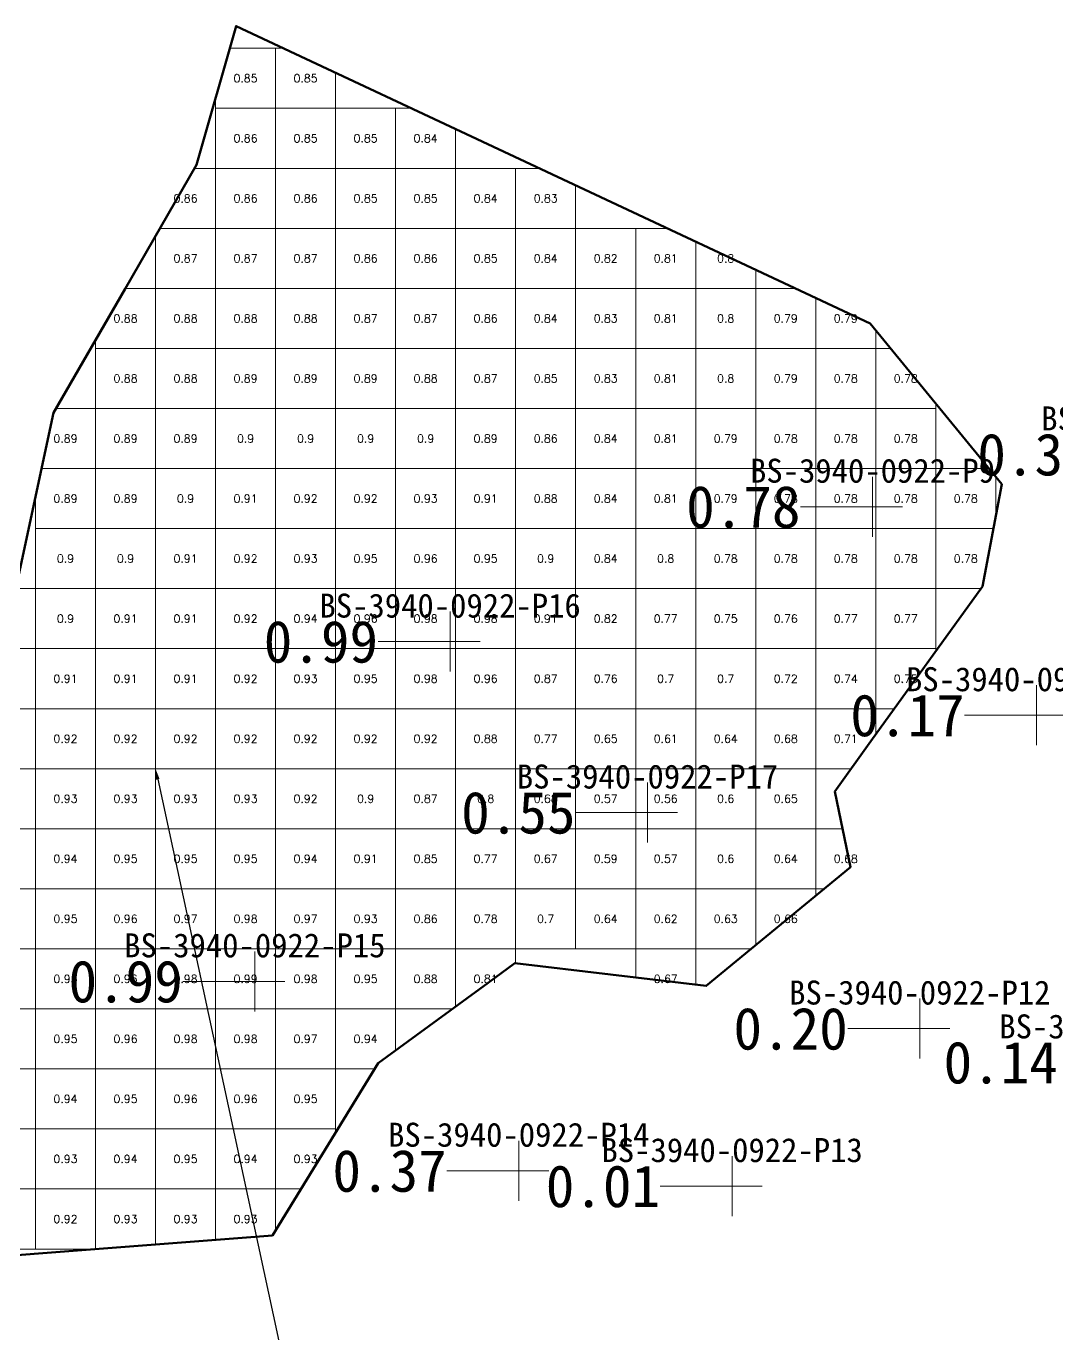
# Model space of a CAD drawing. Header units: inches. Extents: x 469984 to 470107, y 4349588 to 4349650.
# Drawn here: x 470073.09 to 470090.26, y 4349628.15 to 4349649.93 of the extents above; entities that cross this region are included whole.
import ezdxf
from ezdxf import colors
from ezdxf.entities.mleader import LeaderData, LeaderLine
from ezdxf.enums import TextEntityAlignment as Align
from ezdxf.math import Vec2, Vec3

# ---------------------------------------------------------------- set-up
doc = ezdxf.new("R2010")
doc.units = ezdxf.units.IN
doc.header["$MEASUREMENT"] = 0
for name, color, linetype, lineweight in [('0.500-1.000', 7, 'Continuous', 0), ('点', 7, 'Continuous', 0), ('爆区方格网', 7, 'Continuous', 0), ('线条', 7, 'Continuous', 0), ('钻孔', 7, 'Continuous', 0)]:
    doc.layers.add(name, color=color, linetype=linetype, lineweight=lineweight)
doc.styles.add('3dmine_textStyle_1', font='txt.shx', dxfattribs={"height": 1, "bigfont": 'gbcbig.shx'})
doc.styles.add('3dmine_textStyle_2', font='', dxfattribs={"height": 1})
doc.styles.get("Standard").update_dxf_attribs({"font": 'arial.ttf'})
doc.styles.get('3dmine_textStyle_2').set_extended_font_data('SimSun-ExtB')

msp = doc.modelspace()

# ---------------------------------------------------------------- hatches: boundary and pattern name
at = {"layer": '钻孔', "linetype": 'Continuous', "lineweight": 0, "true_color": 0x00ffff, "extrusion": (0, 1, 0)}
for points in [[(-470088.191, 3929.527), (-470087.191, 3929.527), (-470087.191, 3940.527), (-470088.191, 3940.527)], [(-470081.153, 3929.678), (-470080.153, 3929.678), (-470080.153, 3940.678), (-470081.153, 3940.678)], [(-470084.442, 3929.722), (-470083.442, 3929.722), (-470083.442, 3940.722), (-470084.442, 3940.722)], [(-470077.9, 3930.269), (-470076.9, 3930.269), (-470076.9, 3940.269), (-470077.9, 3940.269)]]:
    msp.add_hatch(color=4, dxfattribs=at).paths.add_polyline_path(points, flags=0)
at = {"layer": '钻孔', "linetype": 'Continuous', "lineweight": 0, "true_color": 0x808080, "extrusion": (0, 1, 0)}
for points in [[(-470090.926, 3929.55), (-470089.926, 3929.55), (-470089.926, 3940.55), (-470090.926, 3940.55)], [(-470088.979, 3929.761), (-470087.979, 3929.761), (-470087.979, 3940.761), (-470088.979, 3940.761)], [(-470082.297, 3930.492), (-470081.297, 3930.492), (-470081.297, 3940.492), (-470082.297, 3940.492)], [(-470085.852, 3929.83), (-470084.852, 3929.83), (-470084.852, 3940.83), (-470085.852, 3940.83)]]:
    msp.add_hatch(color=8, dxfattribs=at).paths.add_polyline_path(points, flags=0)

# ---------------------------------------------------------------- linework, layer by layer
at = {"layer": '0.500-1.000', "color": 4, "linetype": 'Continuous', "lineweight": 50, "true_color": 0x00ffff}
for points in [[(470061.722, 4349630.424), (470062.18, 4349639.647), (470062.68, 4349639.672), (470063.68, 4349639.723), (470064.418, 4349639.761), (470065.68, 4349639.825), (470066.68, 4349639.876), (470068.68, 4349639.977), (470069.515, 4349640.041), (470070.9, 4349640.161), (470072.52, 4349640.301), (470072.867, 4349640.331), (470073.547, 4349643.49), (470074.738, 4349645.556), (470075.928, 4349647.622), (470076.588, 4349649.93), (470081.491, 4349647.631)], [(470081.491, 4349647.631), (470087.151, 4349644.979), (470089.346, 4349642.299), (470089.024, 4349640.599), (470087.165, 4349638.018), (470086.561, 4349637.18), (470086.823, 4349635.919), (470084.42, 4349633.943), (470081.233, 4349634.324), (470080.785, 4349633.997), (470078.953, 4349632.658), (470077.193, 4349629.789), (470061.244, 4349628.56)]]:
    msp.add_lwpolyline(points, dxfattribs=at)
at = {"layer": '点', "color": 138, "linetype": 'Continuous', "lineweight": 0, "true_color": 0x004c4c}
for points, elevation in [([(470087.191, 4349641.425), (470087.191, 4349642.425)], 3940.527), ([(470087.691, 4349641.925), (470086.691, 4349641.925)], 3940.527), ([(470080.153, 4349639.178), (470080.153, 4349640.178)], 3940.678), ([(470080.653, 4349639.678), (470079.653, 4349639.678)], 3940.678), ([(470089.926, 4349637.952), (470089.926, 4349638.952)], 3940.55), ([(470090.426, 4349638.452), (470089.426, 4349638.452)], 3940.55), ([(470083.442, 4349636.331), (470083.442, 4349637.331)], 3940.722), ([(470083.942, 4349636.831), (470082.942, 4349636.831)], 3940.722), ([(470076.9, 4349633.519), (470076.9, 4349634.519)], 3940.269), ([(470077.4, 4349634.019), (470076.4, 4349634.019)], 3940.269), ([(470087.979, 4349632.733), (470087.979, 4349633.733)], 3940.761), ([(470088.479, 4349633.233), (470087.479, 4349633.233)], 3940.761), ([(470081.297, 4349630.365), (470081.297, 4349631.365)], 3940.492), ([(470084.852, 4349630.109), (470084.852, 4349631.109)], 3940.83), ([(470081.797, 4349630.865), (470080.797, 4349630.865)], 3940.492), ([(470085.352, 4349630.609), (470084.352, 4349630.609)], 3940.83)]:
    msp.add_lwpolyline(points, dxfattribs=dict(at, elevation=elevation))
at = {"layer": '爆区方格网', "color": 4, "linetype": 'Continuous', "lineweight": 0, "true_color": 0x00ffff, "elevation": 3940.527}
for points in [[(470077.245, 4349648.561), (470076.245, 4349648.561), (470076.245, 4349648.731), (470076.483, 4349649.561), (470077.245, 4349649.561), (470077.245, 4349648.561)], [(470078.245, 4349649.153), (470078.245, 4349648.561), (470077.245, 4349648.561), (470077.245, 4349649.561), (470077.375, 4349649.561), (470078.245, 4349649.153)], [(470077.245, 4349647.561), (470076.245, 4349647.561), (470076.245, 4349648.561), (470077.245, 4349648.561), (470077.245, 4349647.561)], [(470078.245, 4349647.561), (470077.245, 4349647.561), (470077.245, 4349648.561), (470078.245, 4349648.561), (470078.245, 4349647.561)], [(470079.245, 4349647.561), (470078.245, 4349647.561), (470078.245, 4349648.561), (470079.245, 4349648.561), (470079.245, 4349647.561)], [(470080.245, 4349648.216), (470080.245, 4349647.561), (470079.245, 4349647.561), (470079.245, 4349648.561), (470079.508, 4349648.561), (470080.245, 4349648.216)], [(470076.245, 4349646.561), (470075.317, 4349646.561), (470075.893, 4349647.561), (470076.245, 4349647.561), (470076.245, 4349646.561)], [(470077.245, 4349646.561), (470076.245, 4349646.561), (470076.245, 4349647.561), (470077.245, 4349647.561), (470077.245, 4349646.561)], [(470078.245, 4349646.561), (470077.245, 4349646.561), (470077.245, 4349647.561), (470078.245, 4349647.561), (470078.245, 4349646.561)], [(470079.245, 4349646.561), (470078.245, 4349646.561), (470078.245, 4349647.561), (470079.245, 4349647.561), (470079.245, 4349646.561)], [(470080.245, 4349646.561), (470079.245, 4349646.561), (470079.245, 4349647.561), (470080.245, 4349647.561), (470080.245, 4349646.561)], [(470081.245, 4349646.561), (470080.245, 4349646.561), (470080.245, 4349647.561), (470081.245, 4349647.561), (470081.245, 4349646.561)], [(470082.245, 4349647.278), (470082.245, 4349646.561), (470081.245, 4349646.561), (470081.245, 4349647.561), (470081.642, 4349647.561), (470082.245, 4349647.278)], [(470076.245, 4349645.561), (470075.245, 4349645.561), (470075.245, 4349646.437), (470075.317, 4349646.561), (470076.245, 4349646.561), (470076.245, 4349645.561)], [(470077.245, 4349645.561), (470076.245, 4349645.561), (470076.245, 4349646.561), (470077.245, 4349646.561), (470077.245, 4349645.561)], [(470078.245, 4349645.561), (470077.245, 4349645.561), (470077.245, 4349646.561), (470078.245, 4349646.561), (470078.245, 4349645.561)], [(470079.245, 4349645.561), (470078.245, 4349645.561), (470078.245, 4349646.561), (470079.245, 4349646.561), (470079.245, 4349645.561)], [(470080.245, 4349645.561), (470079.245, 4349645.561), (470079.245, 4349646.561), (470080.245, 4349646.561), (470080.245, 4349645.561)], [(470081.245, 4349645.561), (470080.245, 4349645.561), (470080.245, 4349646.561), (470081.245, 4349646.561), (470081.245, 4349645.561)], [(470082.245, 4349645.561), (470081.245, 4349645.561), (470081.245, 4349646.561), (470082.245, 4349646.561), (470082.245, 4349645.561)], [(470083.245, 4349645.561), (470082.245, 4349645.561), (470082.245, 4349646.561), (470083.245, 4349646.561), (470083.245, 4349645.561)], [(470084.245, 4349646.341), (470084.245, 4349645.561), (470083.245, 4349645.561), (470083.245, 4349646.561), (470083.775, 4349646.561), (470084.245, 4349646.341)], [(470085.245, 4349645.872), (470085.245, 4349645.561), (470084.245, 4349645.561), (470084.245, 4349646.341), (470085.245, 4349645.872)], [(470075.245, 4349644.561), (470074.245, 4349644.561), (470074.245, 4349644.701), (470074.738, 4349645.556), (470074.74, 4349645.561), (470075.245, 4349645.561), (470075.245, 4349644.561)], [(470076.245, 4349644.561), (470075.245, 4349644.561), (470075.245, 4349645.561), (470076.245, 4349645.561), (470076.245, 4349644.561)], [(470077.245, 4349644.561), (470076.245, 4349644.561), (470076.245, 4349645.561), (470077.245, 4349645.561), (470077.245, 4349644.561)], [(470078.245, 4349644.561), (470077.245, 4349644.561), (470077.245, 4349645.561), (470078.245, 4349645.561), (470078.245, 4349644.561)], [(470079.245, 4349644.561), (470078.245, 4349644.561), (470078.245, 4349645.561), (470079.245, 4349645.561), (470079.245, 4349644.561)], [(470080.245, 4349644.561), (470079.245, 4349644.561), (470079.245, 4349645.561), (470080.245, 4349645.561), (470080.245, 4349644.561)], [(470081.245, 4349644.561), (470080.245, 4349644.561), (470080.245, 4349645.561), (470081.245, 4349645.561), (470081.245, 4349644.561)], [(470082.245, 4349644.561), (470081.245, 4349644.561), (470081.245, 4349645.561), (470082.245, 4349645.561), (470082.245, 4349644.561)], [(470083.245, 4349644.561), (470082.245, 4349644.561), (470082.245, 4349645.561), (470083.245, 4349645.561), (470083.245, 4349644.561)], [(470084.245, 4349644.561), (470083.245, 4349644.561), (470083.245, 4349645.561), (470084.245, 4349645.561), (470084.245, 4349644.561)], [(470085.245, 4349644.561), (470084.245, 4349644.561), (470084.245, 4349645.561), (470085.245, 4349645.561), (470085.245, 4349644.561)], [(470086.245, 4349645.403), (470086.245, 4349644.561), (470085.245, 4349644.561), (470085.245, 4349645.561), (470085.909, 4349645.561), (470086.245, 4349645.403)], [(470087.151, 4349644.979), (470087.245, 4349644.864), (470087.245, 4349644.561), (470086.245, 4349644.561), (470086.245, 4349645.403), (470087.151, 4349644.979)], [(470075.245, 4349643.561), (470074.245, 4349643.561), (470074.245, 4349644.561), (470075.245, 4349644.561), (470075.245, 4349643.561)], [(470076.245, 4349643.561), (470075.245, 4349643.561), (470075.245, 4349644.561), (470076.245, 4349644.561), (470076.245, 4349643.561)], [(470077.245, 4349643.561), (470076.245, 4349643.561), (470076.245, 4349644.561), (470077.245, 4349644.561), (470077.245, 4349643.561)], [(470078.245, 4349643.561), (470077.245, 4349643.561), (470077.245, 4349644.561), (470078.245, 4349644.561), (470078.245, 4349643.561)], [(470079.245, 4349643.561), (470078.245, 4349643.561), (470078.245, 4349644.561), (470079.245, 4349644.561), (470079.245, 4349643.561)], [(470080.245, 4349643.561), (470079.245, 4349643.561), (470079.245, 4349644.561), (470080.245, 4349644.561), (470080.245, 4349643.561)], [(470081.245, 4349643.561), (470080.245, 4349643.561), (470080.245, 4349644.561), (470081.245, 4349644.561), (470081.245, 4349643.561)], [(470082.245, 4349643.561), (470081.245, 4349643.561), (470081.245, 4349644.561), (470082.245, 4349644.561), (470082.245, 4349643.561)], [(470083.245, 4349643.561), (470082.245, 4349643.561), (470082.245, 4349644.561), (470083.245, 4349644.561), (470083.245, 4349643.561)], [(470084.245, 4349643.561), (470083.245, 4349643.561), (470083.245, 4349644.561), (470084.245, 4349644.561), (470084.245, 4349643.561)], [(470085.245, 4349643.561), (470084.245, 4349643.561), (470084.245, 4349644.561), (470085.245, 4349644.561), (470085.245, 4349643.561)], [(470086.245, 4349643.561), (470085.245, 4349643.561), (470085.245, 4349644.561), (470086.245, 4349644.561), (470086.245, 4349643.561)], [(470087.245, 4349643.561), (470086.245, 4349643.561), (470086.245, 4349644.561), (470087.245, 4349644.561), (470087.245, 4349643.561)], [(470088.245, 4349643.643), (470088.245, 4349643.561), (470087.245, 4349643.561), (470087.245, 4349644.561), (470087.493, 4349644.561), (470088.245, 4349643.643)], [(470074.245, 4349642.561), (470073.347, 4349642.561), (470073.547, 4349643.49), (470073.588, 4349643.561), (470074.245, 4349643.561), (470074.245, 4349642.561)], [(470075.245, 4349642.561), (470074.245, 4349642.561), (470074.245, 4349643.561), (470075.245, 4349643.561), (470075.245, 4349642.561)], [(470076.245, 4349642.561), (470075.245, 4349642.561), (470075.245, 4349643.561), (470076.245, 4349643.561), (470076.245, 4349642.561)], [(470077.245, 4349642.561), (470076.245, 4349642.561), (470076.245, 4349643.561), (470077.245, 4349643.561), (470077.245, 4349642.561)], [(470078.245, 4349642.561), (470077.245, 4349642.561), (470077.245, 4349643.561), (470078.245, 4349643.561), (470078.245, 4349642.561)], [(470079.245, 4349642.561), (470078.245, 4349642.561), (470078.245, 4349643.561), (470079.245, 4349643.561), (470079.245, 4349642.561)], [(470080.245, 4349642.561), (470079.245, 4349642.561), (470079.245, 4349643.561), (470080.245, 4349643.561), (470080.245, 4349642.561)], [(470081.245, 4349642.561), (470080.245, 4349642.561), (470080.245, 4349643.561), (470081.245, 4349643.561), (470081.245, 4349642.561)], [(470082.245, 4349642.561), (470081.245, 4349642.561), (470081.245, 4349643.561), (470082.245, 4349643.561), (470082.245, 4349642.561)], [(470083.245, 4349642.561), (470082.245, 4349642.561), (470082.245, 4349643.561), (470083.245, 4349643.561), (470083.245, 4349642.561)], [(470084.245, 4349642.561), (470083.245, 4349642.561), (470083.245, 4349643.561), (470084.245, 4349643.561), (470084.245, 4349642.561)], [(470085.245, 4349642.561), (470084.245, 4349642.561), (470084.245, 4349643.561), (470085.245, 4349643.561), (470085.245, 4349642.561)], [(470086.245, 4349642.561), (470085.245, 4349642.561), (470085.245, 4349643.561), (470086.245, 4349643.561), (470086.245, 4349642.561)], [(470087.245, 4349642.561), (470086.245, 4349642.561), (470086.245, 4349643.561), (470087.245, 4349643.561), (470087.245, 4349642.561)], [(470088.245, 4349642.561), (470087.245, 4349642.561), (470087.245, 4349643.561), (470088.245, 4349643.561), (470088.245, 4349642.561)], [(470074.245, 4349641.561), (470073.245, 4349641.561), (470073.245, 4349642.086), (470073.347, 4349642.561), (470074.245, 4349642.561), (470074.245, 4349641.561)], [(470075.245, 4349641.561), (470074.245, 4349641.561), (470074.245, 4349642.561), (470075.245, 4349642.561), (470075.245, 4349641.561)], [(470076.245, 4349641.561), (470075.245, 4349641.561), (470075.245, 4349642.561), (470076.245, 4349642.561), (470076.245, 4349641.561)], [(470077.245, 4349641.561), (470076.245, 4349641.561), (470076.245, 4349642.561), (470077.245, 4349642.561), (470077.245, 4349641.561)], [(470078.245, 4349641.561), (470077.245, 4349641.561), (470077.245, 4349642.561), (470078.245, 4349642.561), (470078.245, 4349641.561)], [(470079.245, 4349641.561), (470078.245, 4349641.561), (470078.245, 4349642.561), (470079.245, 4349642.561), (470079.245, 4349641.561)], [(470080.245, 4349641.561), (470079.245, 4349641.561), (470079.245, 4349642.561), (470080.245, 4349642.561), (470080.245, 4349641.561)], [(470081.245, 4349641.561), (470080.245, 4349641.561), (470080.245, 4349642.561), (470081.245, 4349642.561), (470081.245, 4349641.561)], [(470082.245, 4349641.561), (470081.245, 4349641.561), (470081.245, 4349642.561), (470082.245, 4349642.561), (470082.245, 4349641.561)], [(470083.245, 4349641.561), (470082.245, 4349641.561), (470082.245, 4349642.561), (470083.245, 4349642.561), (470083.245, 4349641.561)], [(470084.245, 4349641.561), (470083.245, 4349641.561), (470083.245, 4349642.561), (470084.245, 4349642.561), (470084.245, 4349641.561)], [(470085.245, 4349641.561), (470084.245, 4349641.561), (470084.245, 4349642.561), (470085.245, 4349642.561), (470085.245, 4349641.561)], [(470086.245, 4349641.561), (470085.245, 4349641.561), (470085.245, 4349642.561), (470086.245, 4349642.561), (470086.245, 4349641.561)], [(470087.245, 4349641.561), (470086.245, 4349641.561), (470086.245, 4349642.561), (470087.245, 4349642.561), (470087.245, 4349641.561)], [(470088.245, 4349641.561), (470087.245, 4349641.561), (470087.245, 4349642.561), (470088.245, 4349642.561), (470088.245, 4349641.561)], [(470089.245, 4349642.421), (470089.245, 4349641.768), (470089.206, 4349641.561), (470088.245, 4349641.561), (470088.245, 4349642.561), (470089.131, 4349642.561), (470089.245, 4349642.421)], [(470074.245, 4349640.561), (470073.245, 4349640.561), (470073.245, 4349641.561), (470074.245, 4349641.561), (470074.245, 4349640.561)], [(470075.245, 4349640.561), (470074.245, 4349640.561), (470074.245, 4349641.561), (470075.245, 4349641.561), (470075.245, 4349640.561)], [(470076.245, 4349640.561), (470075.245, 4349640.561), (470075.245, 4349641.561), (470076.245, 4349641.561), (470076.245, 4349640.561)], [(470077.245, 4349640.561), (470076.245, 4349640.561), (470076.245, 4349641.561), (470077.245, 4349641.561), (470077.245, 4349640.561)], [(470078.245, 4349640.561), (470077.245, 4349640.561), (470077.245, 4349641.561), (470078.245, 4349641.561), (470078.245, 4349640.561)], [(470079.245, 4349640.561), (470078.245, 4349640.561), (470078.245, 4349641.561), (470079.245, 4349641.561), (470079.245, 4349640.561)], [(470080.245, 4349640.561), (470079.245, 4349640.561), (470079.245, 4349641.561), (470080.245, 4349641.561), (470080.245, 4349640.561)], [(470081.245, 4349640.561), (470080.245, 4349640.561), (470080.245, 4349641.561), (470081.245, 4349641.561), (470081.245, 4349640.561)], [(470082.245, 4349640.561), (470081.245, 4349640.561), (470081.245, 4349641.561), (470082.245, 4349641.561), (470082.245, 4349640.561)], [(470083.245, 4349640.561), (470082.245, 4349640.561), (470082.245, 4349641.561), (470083.245, 4349641.561), (470083.245, 4349640.561)], [(470084.245, 4349640.561), (470083.245, 4349640.561), (470083.245, 4349641.561), (470084.245, 4349641.561), (470084.245, 4349640.561)], [(470085.245, 4349640.561), (470084.245, 4349640.561), (470084.245, 4349641.561), (470085.245, 4349641.561), (470085.245, 4349640.561)], [(470086.245, 4349640.561), (470085.245, 4349640.561), (470085.245, 4349641.561), (470086.245, 4349641.561), (470086.245, 4349640.561)], [(470087.245, 4349640.561), (470086.245, 4349640.561), (470086.245, 4349641.561), (470087.245, 4349641.561), (470087.245, 4349640.561)], [(470088.245, 4349640.561), (470087.245, 4349640.561), (470087.245, 4349641.561), (470088.245, 4349641.561), (470088.245, 4349640.561)], [(470089.024, 4349640.599), (470088.997, 4349640.561), (470088.245, 4349640.561), (470088.245, 4349641.561), (470089.206, 4349641.561), (470089.024, 4349640.599)], [(470073.245, 4349639.561), (470072.245, 4349639.561), (470072.245, 4349640.277), (470072.52, 4349640.301), (470072.867, 4349640.331), (470072.917, 4349640.561), (470073.245, 4349640.561), (470073.245, 4349639.561)], [(470074.245, 4349639.561), (470073.245, 4349639.561), (470073.245, 4349640.561), (470074.245, 4349640.561), (470074.245, 4349639.561)], [(470075.245, 4349639.561), (470074.245, 4349639.561), (470074.245, 4349640.561), (470075.245, 4349640.561), (470075.245, 4349639.561)], [(470076.245, 4349639.561), (470075.245, 4349639.561), (470075.245, 4349640.561), (470076.245, 4349640.561), (470076.245, 4349639.561)], [(470077.245, 4349639.561), (470076.245, 4349639.561), (470076.245, 4349640.561), (470077.245, 4349640.561), (470077.245, 4349639.561)], [(470078.245, 4349639.561), (470077.245, 4349639.561), (470077.245, 4349640.561), (470078.245, 4349640.561), (470078.245, 4349639.561)], [(470079.245, 4349639.561), (470078.245, 4349639.561), (470078.245, 4349640.561), (470079.245, 4349640.561), (470079.245, 4349639.561)], [(470080.245, 4349639.561), (470079.245, 4349639.561), (470079.245, 4349640.561), (470080.245, 4349640.561), (470080.245, 4349639.561)], [(470081.245, 4349639.561), (470080.245, 4349639.561), (470080.245, 4349640.561), (470081.245, 4349640.561), (470081.245, 4349639.561)], [(470082.245, 4349639.561), (470081.245, 4349639.561), (470081.245, 4349640.561), (470082.245, 4349640.561), (470082.245, 4349639.561)], [(470083.245, 4349639.561), (470082.245, 4349639.561), (470082.245, 4349640.561), (470083.245, 4349640.561), (470083.245, 4349639.561)], [(470084.245, 4349639.561), (470083.245, 4349639.561), (470083.245, 4349640.561), (470084.245, 4349640.561), (470084.245, 4349639.561)], [(470085.245, 4349639.561), (470084.245, 4349639.561), (470084.245, 4349640.561), (470085.245, 4349640.561), (470085.245, 4349639.561)], [(470086.245, 4349639.561), (470085.245, 4349639.561), (470085.245, 4349640.561), (470086.245, 4349640.561), (470086.245, 4349639.561)], [(470087.245, 4349639.561), (470086.245, 4349639.561), (470086.245, 4349640.561), (470087.245, 4349640.561), (470087.245, 4349639.561)], [(470088.245, 4349639.561), (470087.245, 4349639.561), (470087.245, 4349640.561), (470088.245, 4349640.561), (470088.245, 4349639.561)], [(470073.245, 4349638.561), (470072.245, 4349638.561), (470072.245, 4349639.561), (470073.245, 4349639.561), (470073.245, 4349638.561)], [(470074.245, 4349638.561), (470073.245, 4349638.561), (470073.245, 4349639.561), (470074.245, 4349639.561), (470074.245, 4349638.561)], [(470075.245, 4349638.561), (470074.245, 4349638.561), (470074.245, 4349639.561), (470075.245, 4349639.561), (470075.245, 4349638.561)], [(470076.245, 4349638.561), (470075.245, 4349638.561), (470075.245, 4349639.561), (470076.245, 4349639.561), (470076.245, 4349638.561)], [(470077.245, 4349638.561), (470076.245, 4349638.561), (470076.245, 4349639.561), (470077.245, 4349639.561), (470077.245, 4349638.561)], [(470078.245, 4349638.561), (470077.245, 4349638.561), (470077.245, 4349639.561), (470078.245, 4349639.561), (470078.245, 4349638.561)], [(470079.245, 4349638.561), (470078.245, 4349638.561), (470078.245, 4349639.561), (470079.245, 4349639.561), (470079.245, 4349638.561)], [(470080.245, 4349638.561), (470079.245, 4349638.561), (470079.245, 4349639.561), (470080.245, 4349639.561), (470080.245, 4349638.561)], [(470081.245, 4349638.561), (470080.245, 4349638.561), (470080.245, 4349639.561), (470081.245, 4349639.561), (470081.245, 4349638.561)], [(470082.245, 4349638.561), (470081.245, 4349638.561), (470081.245, 4349639.561), (470082.245, 4349639.561), (470082.245, 4349638.561)], [(470083.245, 4349638.561), (470082.245, 4349638.561), (470082.245, 4349639.561), (470083.245, 4349639.561), (470083.245, 4349638.561)], [(470084.245, 4349638.561), (470083.245, 4349638.561), (470083.245, 4349639.561), (470084.245, 4349639.561), (470084.245, 4349638.561)], [(470085.245, 4349638.561), (470084.245, 4349638.561), (470084.245, 4349639.561), (470085.245, 4349639.561), (470085.245, 4349638.561)], [(470086.245, 4349638.561), (470085.245, 4349638.561), (470085.245, 4349639.561), (470086.245, 4349639.561), (470086.245, 4349638.561)], [(470087.245, 4349638.561), (470086.245, 4349638.561), (470086.245, 4349639.561), (470087.245, 4349639.561), (470087.245, 4349638.561)], [(470088.245, 4349639.517), (470087.556, 4349638.561), (470087.245, 4349638.561), (470087.245, 4349639.561), (470088.245, 4349639.561), (470088.245, 4349639.517)], [(470073.245, 4349637.561), (470072.245, 4349637.561), (470072.245, 4349638.561), (470073.245, 4349638.561), (470073.245, 4349637.561)], [(470074.245, 4349637.561), (470073.245, 4349637.561), (470073.245, 4349638.561), (470074.245, 4349638.561), (470074.245, 4349637.561)], [(470075.245, 4349637.561), (470074.245, 4349637.561), (470074.245, 4349638.561), (470075.245, 4349638.561), (470075.245, 4349637.561)], [(470076.245, 4349637.561), (470075.245, 4349637.561), (470075.245, 4349638.561), (470076.245, 4349638.561), (470076.245, 4349637.561)], [(470077.245, 4349637.561), (470076.245, 4349637.561), (470076.245, 4349638.561), (470077.245, 4349638.561), (470077.245, 4349637.561)], [(470078.245, 4349637.561), (470077.245, 4349637.561), (470077.245, 4349638.561), (470078.245, 4349638.561), (470078.245, 4349637.561)], [(470079.245, 4349637.561), (470078.245, 4349637.561), (470078.245, 4349638.561), (470079.245, 4349638.561), (470079.245, 4349637.561)], [(470080.245, 4349637.561), (470079.245, 4349637.561), (470079.245, 4349638.561), (470080.245, 4349638.561), (470080.245, 4349637.561)], [(470081.245, 4349637.561), (470080.245, 4349637.561), (470080.245, 4349638.561), (470081.245, 4349638.561), (470081.245, 4349637.561)], [(470082.245, 4349637.561), (470081.245, 4349637.561), (470081.245, 4349638.561), (470082.245, 4349638.561), (470082.245, 4349637.561)], [(470083.245, 4349637.561), (470082.245, 4349637.561), (470082.245, 4349638.561), (470083.245, 4349638.561), (470083.245, 4349637.561)], [(470084.245, 4349637.561), (470083.245, 4349637.561), (470083.245, 4349638.561), (470084.245, 4349638.561), (470084.245, 4349637.561)], [(470085.245, 4349637.561), (470084.245, 4349637.561), (470084.245, 4349638.561), (470085.245, 4349638.561), (470085.245, 4349637.561)], [(470086.245, 4349637.561), (470085.245, 4349637.561), (470085.245, 4349638.561), (470086.245, 4349638.561), (470086.245, 4349637.561)], [(470087.245, 4349638.129), (470087.165, 4349638.018), (470086.836, 4349637.561), (470086.245, 4349637.561), (470086.245, 4349638.561), (470087.245, 4349638.561), (470087.245, 4349638.129)], [(470073.245, 4349636.561), (470072.245, 4349636.561), (470072.245, 4349637.561), (470073.245, 4349637.561), (470073.245, 4349636.561)], [(470074.245, 4349636.561), (470073.245, 4349636.561), (470073.245, 4349637.561), (470074.245, 4349637.561), (470074.245, 4349636.561)], [(470075.245, 4349636.561), (470074.245, 4349636.561), (470074.245, 4349637.561), (470075.245, 4349637.561), (470075.245, 4349636.561)], [(470076.245, 4349636.561), (470075.245, 4349636.561), (470075.245, 4349637.561), (470076.245, 4349637.561), (470076.245, 4349636.561)], [(470077.245, 4349636.561), (470076.245, 4349636.561), (470076.245, 4349637.561), (470077.245, 4349637.561), (470077.245, 4349636.561)], [(470078.245, 4349636.561), (470077.245, 4349636.561), (470077.245, 4349637.561), (470078.245, 4349637.561), (470078.245, 4349636.561)], [(470079.245, 4349636.561), (470078.245, 4349636.561), (470078.245, 4349637.561), (470079.245, 4349637.561), (470079.245, 4349636.561)], [(470080.245, 4349636.561), (470079.245, 4349636.561), (470079.245, 4349637.561), (470080.245, 4349637.561), (470080.245, 4349636.561)], [(470081.245, 4349636.561), (470080.245, 4349636.561), (470080.245, 4349637.561), (470081.245, 4349637.561), (470081.245, 4349636.561)], [(470082.245, 4349636.561), (470081.245, 4349636.561), (470081.245, 4349637.561), (470082.245, 4349637.561), (470082.245, 4349636.561)], [(470083.245, 4349636.561), (470082.245, 4349636.561), (470082.245, 4349637.561), (470083.245, 4349637.561), (470083.245, 4349636.561)], [(470084.245, 4349636.561), (470083.245, 4349636.561), (470083.245, 4349637.561), (470084.245, 4349637.561), (470084.245, 4349636.561)], [(470085.245, 4349636.561), (470084.245, 4349636.561), (470084.245, 4349637.561), (470085.245, 4349637.561), (470085.245, 4349636.561)], [(470086.245, 4349636.561), (470085.245, 4349636.561), (470085.245, 4349637.561), (470086.245, 4349637.561), (470086.245, 4349636.561)], [(470073.245, 4349635.561), (470072.245, 4349635.561), (470072.245, 4349636.561), (470073.245, 4349636.561), (470073.245, 4349635.561)], [(470074.245, 4349635.561), (470073.245, 4349635.561), (470073.245, 4349636.561), (470074.245, 4349636.561), (470074.245, 4349635.561)], [(470075.245, 4349635.561), (470074.245, 4349635.561), (470074.245, 4349636.561), (470075.245, 4349636.561), (470075.245, 4349635.561)], [(470076.245, 4349635.561), (470075.245, 4349635.561), (470075.245, 4349636.561), (470076.245, 4349636.561), (470076.245, 4349635.561)], [(470077.245, 4349635.561), (470076.245, 4349635.561), (470076.245, 4349636.561), (470077.245, 4349636.561), (470077.245, 4349635.561)], [(470078.245, 4349635.561), (470077.245, 4349635.561), (470077.245, 4349636.561), (470078.245, 4349636.561), (470078.245, 4349635.561)], [(470079.245, 4349635.561), (470078.245, 4349635.561), (470078.245, 4349636.561), (470079.245, 4349636.561), (470079.245, 4349635.561)], [(470080.245, 4349635.561), (470079.245, 4349635.561), (470079.245, 4349636.561), (470080.245, 4349636.561), (470080.245, 4349635.561)], [(470081.245, 4349635.561), (470080.245, 4349635.561), (470080.245, 4349636.561), (470081.245, 4349636.561), (470081.245, 4349635.561)], [(470082.245, 4349635.561), (470081.245, 4349635.561), (470081.245, 4349636.561), (470082.245, 4349636.561), (470082.245, 4349635.561)], [(470083.245, 4349635.561), (470082.245, 4349635.561), (470082.245, 4349636.561), (470083.245, 4349636.561), (470083.245, 4349635.561)], [(470084.245, 4349635.561), (470083.245, 4349635.561), (470083.245, 4349636.561), (470084.245, 4349636.561), (470084.245, 4349635.561)], [(470085.245, 4349635.561), (470084.245, 4349635.561), (470084.245, 4349636.561), (470085.245, 4349636.561), (470085.245, 4349635.561)], [(470086.245, 4349635.561), (470085.245, 4349635.561), (470085.245, 4349636.561), (470086.245, 4349636.561), (470086.245, 4349635.561)], [(470086.823, 4349635.919), (470086.388, 4349635.561), (470086.245, 4349635.561), (470086.245, 4349636.561), (470086.69, 4349636.561), (470086.823, 4349635.919)], [(470073.245, 4349634.561), (470072.245, 4349634.561), (470072.245, 4349635.561), (470073.245, 4349635.561), (470073.245, 4349634.561)], [(470074.245, 4349634.561), (470073.245, 4349634.561), (470073.245, 4349635.561), (470074.245, 4349635.561), (470074.245, 4349634.561)], [(470075.245, 4349634.561), (470074.245, 4349634.561), (470074.245, 4349635.561), (470075.245, 4349635.561), (470075.245, 4349634.561)], [(470076.245, 4349634.561), (470075.245, 4349634.561), (470075.245, 4349635.561), (470076.245, 4349635.561), (470076.245, 4349634.561)], [(470077.245, 4349634.561), (470076.245, 4349634.561), (470076.245, 4349635.561), (470077.245, 4349635.561), (470077.245, 4349634.561)], [(470078.245, 4349634.561), (470077.245, 4349634.561), (470077.245, 4349635.561), (470078.245, 4349635.561), (470078.245, 4349634.561)], [(470079.245, 4349634.561), (470078.245, 4349634.561), (470078.245, 4349635.561), (470079.245, 4349635.561), (470079.245, 4349634.561)], [(470080.245, 4349634.561), (470079.245, 4349634.561), (470079.245, 4349635.561), (470080.245, 4349635.561), (470080.245, 4349634.561)], [(470081.245, 4349634.561), (470080.245, 4349634.561), (470080.245, 4349635.561), (470081.245, 4349635.561), (470081.245, 4349634.561)], [(470082.245, 4349634.561), (470081.245, 4349634.561), (470081.245, 4349635.561), (470082.245, 4349635.561), (470082.245, 4349634.561)], [(470083.245, 4349634.561), (470082.245, 4349634.561), (470082.245, 4349635.561), (470083.245, 4349635.561), (470083.245, 4349634.561)], [(470084.245, 4349634.561), (470083.245, 4349634.561), (470083.245, 4349635.561), (470084.245, 4349635.561), (470084.245, 4349634.561)], [(470085.245, 4349634.622), (470085.172, 4349634.561), (470084.245, 4349634.561), (470084.245, 4349635.561), (470085.245, 4349635.561), (470085.245, 4349634.622)], [(470086.245, 4349635.444), (470085.245, 4349634.622), (470085.245, 4349635.561), (470086.245, 4349635.561), (470086.245, 4349635.444)], [(470073.245, 4349633.561), (470072.245, 4349633.561), (470072.245, 4349634.561), (470073.245, 4349634.561), (470073.245, 4349633.561)], [(470074.245, 4349633.561), (470073.245, 4349633.561), (470073.245, 4349634.561), (470074.245, 4349634.561), (470074.245, 4349633.561)], [(470075.245, 4349633.561), (470074.245, 4349633.561), (470074.245, 4349634.561), (470075.245, 4349634.561), (470075.245, 4349633.561)], [(470076.245, 4349633.561), (470075.245, 4349633.561), (470075.245, 4349634.561), (470076.245, 4349634.561), (470076.245, 4349633.561)], [(470077.245, 4349633.561), (470076.245, 4349633.561), (470076.245, 4349634.561), (470077.245, 4349634.561), (470077.245, 4349633.561)], [(470078.245, 4349633.561), (470077.245, 4349633.561), (470077.245, 4349634.561), (470078.245, 4349634.561), (470078.245, 4349633.561)], [(470079.245, 4349633.561), (470078.245, 4349633.561), (470078.245, 4349634.561), (470079.245, 4349634.561), (470079.245, 4349633.561)], [(470080.245, 4349633.602), (470080.189, 4349633.561), (470079.245, 4349633.561), (470079.245, 4349634.561), (470080.245, 4349634.561), (470080.245, 4349633.602)], [(470081.245, 4349634.323), (470081.233, 4349634.324), (470080.785, 4349633.997), (470080.245, 4349633.602), (470080.245, 4349634.561), (470081.245, 4349634.561), (470081.245, 4349634.323)], [(470084.245, 4349633.964), (470083.245, 4349634.084), (470083.245, 4349634.561), (470084.245, 4349634.561), (470084.245, 4349633.964)], [(470073.245, 4349632.561), (470072.245, 4349632.561), (470072.245, 4349633.561), (470073.245, 4349633.561), (470073.245, 4349632.561)], [(470074.245, 4349632.561), (470073.245, 4349632.561), (470073.245, 4349633.561), (470074.245, 4349633.561), (470074.245, 4349632.561)], [(470075.245, 4349632.561), (470074.245, 4349632.561), (470074.245, 4349633.561), (470075.245, 4349633.561), (470075.245, 4349632.561)], [(470076.245, 4349632.561), (470075.245, 4349632.561), (470075.245, 4349633.561), (470076.245, 4349633.561), (470076.245, 4349632.561)], [(470077.245, 4349632.561), (470076.245, 4349632.561), (470076.245, 4349633.561), (470077.245, 4349633.561), (470077.245, 4349632.561)], [(470078.245, 4349632.561), (470077.245, 4349632.561), (470077.245, 4349633.561), (470078.245, 4349633.561), (470078.245, 4349632.561)], [(470079.245, 4349632.872), (470078.953, 4349632.658), (470078.893, 4349632.561), (470078.245, 4349632.561), (470078.245, 4349633.561), (470079.245, 4349633.561), (470079.245, 4349632.872)], [(470073.245, 4349631.561), (470072.245, 4349631.561), (470072.245, 4349632.561), (470073.245, 4349632.561), (470073.245, 4349631.561)], [(470074.245, 4349631.561), (470073.245, 4349631.561), (470073.245, 4349632.561), (470074.245, 4349632.561), (470074.245, 4349631.561)], [(470075.245, 4349631.561), (470074.245, 4349631.561), (470074.245, 4349632.561), (470075.245, 4349632.561), (470075.245, 4349631.561)], [(470076.245, 4349631.561), (470075.245, 4349631.561), (470075.245, 4349632.561), (470076.245, 4349632.561), (470076.245, 4349631.561)], [(470077.245, 4349631.561), (470076.245, 4349631.561), (470076.245, 4349632.561), (470077.245, 4349632.561), (470077.245, 4349631.561)], [(470078.245, 4349631.561), (470077.245, 4349631.561), (470077.245, 4349632.561), (470078.245, 4349632.561), (470078.245, 4349631.561)], [(470073.245, 4349630.561), (470072.245, 4349630.561), (470072.245, 4349631.561), (470073.245, 4349631.561), (470073.245, 4349630.561)], [(470074.245, 4349630.561), (470073.245, 4349630.561), (470073.245, 4349631.561), (470074.245, 4349631.561), (470074.245, 4349630.561)], [(470075.245, 4349630.561), (470074.245, 4349630.561), (470074.245, 4349631.561), (470075.245, 4349631.561), (470075.245, 4349630.561)], [(470076.245, 4349630.561), (470075.245, 4349630.561), (470075.245, 4349631.561), (470076.245, 4349631.561), (470076.245, 4349630.561)], [(470077.245, 4349630.561), (470076.245, 4349630.561), (470076.245, 4349631.561), (470077.245, 4349631.561), (470077.245, 4349630.561)], [(470078.245, 4349631.504), (470077.667, 4349630.561), (470077.245, 4349630.561), (470077.245, 4349631.561), (470078.245, 4349631.561), (470078.245, 4349631.504)], [(470073.245, 4349629.561), (470072.245, 4349629.561), (470072.245, 4349630.561), (470073.245, 4349630.561), (470073.245, 4349629.561)], [(470074.245, 4349629.562), (470074.234, 4349629.561), (470073.245, 4349629.561), (470073.245, 4349630.561), (470074.245, 4349630.561), (470074.245, 4349629.562)], [(470075.245, 4349629.639), (470074.245, 4349629.562), (470074.245, 4349630.561), (470075.245, 4349630.561), (470075.245, 4349629.639)], [(470076.245, 4349629.716), (470075.245, 4349629.639), (470075.245, 4349630.561), (470076.245, 4349630.561), (470076.245, 4349629.716)], [(470077.245, 4349629.874), (470077.193, 4349629.789), (470076.245, 4349629.716), (470076.245, 4349630.561), (470077.245, 4349630.561), (470077.245, 4349629.874)]]:
    msp.add_lwpolyline(points, dxfattribs=at)
at = {"layer": '线条', "color": 138, "linetype": 'Continuous', "lineweight": 0, "true_color": 0x004c4c}
for points, elevation in [([(470087.191, 4349641.925), (470087.191, 4349641.925), (470087.191, 4349641.925)], 3940.527), ([(470080.153, 4349639.678), (470080.153, 4349639.678), (470080.153, 4349639.678)], 3940.678), ([(470089.926, 4349638.452), (470089.926, 4349638.452), (470089.926, 4349638.452)], 3940.55), ([(470083.442, 4349636.831), (470083.442, 4349636.831), (470083.442, 4349636.831)], 3940.722), ([(470076.9, 4349634.019), (470076.9, 4349634.019), (470076.9, 4349634.019)], 3940.269), ([(470087.979, 4349633.233), (470087.979, 4349633.233), (470087.979, 4349633.233)], 3940.761), ([(470081.297, 4349630.865), (470081.297, 4349630.865), (470081.297, 4349630.865)], 3940.492), ([(470084.852, 4349630.609), (470084.852, 4349630.609), (470084.852, 4349630.609)], 3940.83)]:
    msp.add_lwpolyline(points, dxfattribs=dict(at, elevation=elevation))
at = {"layer": '钻孔', "color": 4, "linetype": 'Continuous', "lineweight": 0, "true_color": 0x00ffff}
for points, elevation in [([(470087.191, 4349641.925), (470085.991, 4349641.925)], 3940.527), ([(470087.191, 4349641.925), (470085.991, 4349641.925)], 3929.527), ([(470080.153, 4349639.678), (470078.953, 4349639.678)], 3940.678), ([(470080.153, 4349639.678), (470078.953, 4349639.678)], 3929.678), ([(470083.442, 4349636.831), (470082.242, 4349636.831)], 3940.722), ([(470083.442, 4349636.831), (470082.242, 4349636.831)], 3929.722), ([(470076.9, 4349634.019), (470075.7, 4349634.019)], 3940.269), ([(470076.9, 4349634.019), (470075.7, 4349634.019)], 3930.269)]:
    msp.add_lwpolyline(points, dxfattribs=dict(at, elevation=elevation))
at = {"layer": '钻孔', "color": 8, "linetype": 'Continuous', "lineweight": 0, "true_color": 0x808080}
for points, elevation in [([(470089.926, 4349638.452), (470088.726, 4349638.452)], 3940.55), ([(470089.926, 4349638.452), (470088.726, 4349638.452)], 3929.55), ([(470087.979, 4349633.233), (470086.779, 4349633.233)], 3940.761), ([(470087.979, 4349633.233), (470086.779, 4349633.233)], 3929.761), ([(470081.297, 4349630.865), (470080.097, 4349630.865)], 3940.492), ([(470081.297, 4349630.865), (470080.097, 4349630.865)], 3930.492), ([(470084.852, 4349630.609), (470083.652, 4349630.609)], 3940.83), ([(470084.852, 4349630.609), (470083.652, 4349630.609)], 3929.83)]:
    msp.add_lwpolyline(points, dxfattribs=dict(at, elevation=elevation))

# ---------------------------------------------------------------- texts
at = {"color": 4, "linetype": 'Continuous', "lineweight": 0, "true_color": 0x00ffff, "style": '3dmine_textStyle_1'}
for s, p in [('0.85', (470076.745, 4349649.061, 3940.527)), ('0.85', (470077.745, 4349649.061, 3940.527)), ('0.86', (470076.745, 4349648.061, 3940.527)), ('0.85', (470077.745, 4349648.061, 3940.527)), ('0.85', (470078.745, 4349648.061, 3940.527)), ('0.84', (470079.745, 4349648.061, 3940.527)), ('0.86', (470075.745, 4349647.061, 3940.527)), ('0.86', (470076.745, 4349647.061, 3940.527)), ('0.86', (470077.745, 4349647.061, 3940.527)), ('0.85', (470078.745, 4349647.061, 3940.527)), ('0.85', (470079.745, 4349647.061, 3940.527)), ('0.84', (470080.745, 4349647.061, 3940.527)), ('0.83', (470081.745, 4349647.061, 3940.527)), ('0.87', (470075.745, 4349646.061, 3940.527)), ('0.87', (470076.745, 4349646.061, 3940.527)), ('0.87', (470077.745, 4349646.061, 3940.527)), ('0.86', (470078.745, 4349646.061, 3940.527)), ('0.86', (470079.745, 4349646.061, 3940.527)), ('0.85', (470080.745, 4349646.061, 3940.527)), ('0.84', (470081.745, 4349646.061, 3940.527)), ('0.82', (470082.745, 4349646.061, 3940.527)), ('0.81', (470083.745, 4349646.061, 3940.527)), ('0.8', (470084.745, 4349646.061, 3940.527)), ('0.88', (470074.745, 4349645.061, 3940.527)), ('0.88', (470075.745, 4349645.061, 3940.527)), ('0.88', (470076.745, 4349645.061, 3940.527)), ('0.88', (470077.745, 4349645.061, 3940.527)), ('0.87', (470078.745, 4349645.061, 3940.527)), ('0.87', (470079.745, 4349645.061, 3940.527)), ('0.86', (470080.745, 4349645.061, 3940.527)), ('0.84', (470081.745, 4349645.061, 3940.527)), ('0.83', (470082.745, 4349645.061, 3940.527)), ('0.81', (470083.745, 4349645.061, 3940.527)), ('0.8', (470084.745, 4349645.061, 3940.527)), ('0.79', (470085.745, 4349645.061, 3940.527)), ('0.79', (470086.745, 4349645.061, 3940.527)), ('0.88', (470074.745, 4349644.061, 3940.527)), ('0.88', (470075.745, 4349644.061, 3940.527)), ('0.89', (470076.745, 4349644.061, 3940.527)), ('0.89', (470077.745, 4349644.061, 3940.527)), ('0.89', (470078.745, 4349644.061, 3940.527)), ('0.88', (470079.745, 4349644.061, 3940.527)), ('0.87', (470080.745, 4349644.061, 3940.527)), ('0.85', (470081.745, 4349644.061, 3940.527)), ('0.83', (470082.745, 4349644.061, 3940.527)), ('0.81', (470083.745, 4349644.061, 3940.527)), ('0.8', (470084.745, 4349644.061, 3940.527)), ('0.79', (470085.745, 4349644.061, 3940.527)), ('0.78', (470086.745, 4349644.061, 3940.527)), ('0.78', (470087.745, 4349644.061, 3940.527)), ('0.89', (470073.745, 4349643.061, 3940.527)), ('0.89', (470074.745, 4349643.061, 3940.527)), ('0.89', (470075.745, 4349643.061, 3940.527)), ('0.9', (470076.745, 4349643.061, 3940.527)), ('0.9', (470077.745, 4349643.061, 3940.527)), ('0.9', (470078.745, 4349643.061, 3940.527)), ('0.9', (470079.745, 4349643.061, 3940.527)), ('0.89', (470080.745, 4349643.061, 3940.527)), ('0.86', (470081.745, 4349643.061, 3940.527)), ('0.84', (470082.745, 4349643.061, 3940.527)), ('0.81', (470083.745, 4349643.061, 3940.527)), ('0.79', (470084.745, 4349643.061, 3940.527)), ('0.78', (470085.745, 4349643.061, 3940.527)), ('0.78', (470086.745, 4349643.061, 3940.527)), ('0.78', (470087.745, 4349643.061, 3940.527)), ('0.89', (470073.745, 4349642.061, 3940.527)), ('0.89', (470074.745, 4349642.061, 3940.527)), ('0.9', (470075.745, 4349642.061, 3940.527)), ('0.91', (470076.745, 4349642.061, 3940.527)), ('0.92', (470077.745, 4349642.061, 3940.527)), ('0.92', (470078.745, 4349642.061, 3940.527)), ('0.93', (470079.745, 4349642.061, 3940.527)), ('0.91', (470080.745, 4349642.061, 3940.527)), ('0.88', (470081.745, 4349642.061, 3940.527)), ('0.84', (470082.745, 4349642.061, 3940.527)), ('0.81', (470083.745, 4349642.061, 3940.527)), ('0.79', (470084.745, 4349642.061, 3940.527)), ('0.78', (470085.745, 4349642.061, 3940.527)), ('0.78', (470086.745, 4349642.061, 3940.527)), ('0.78', (470087.745, 4349642.061, 3940.527)), ('0.78', (470088.745, 4349642.061, 3940.527)), ('0.9', (470073.745, 4349641.061, 3940.527)), ('0.9', (470074.745, 4349641.061, 3940.527)), ('0.91', (470075.745, 4349641.061, 3940.527)), ('0.92', (470076.745, 4349641.061, 3940.527)), ('0.93', (470077.745, 4349641.061, 3940.527)), ('0.95', (470078.745, 4349641.061, 3940.527)), ('0.96', (470079.745, 4349641.061, 3940.527)), ('0.95', (470080.745, 4349641.061, 3940.527)), ('0.9', (470081.745, 4349641.061, 3940.527)), ('0.84', (470082.745, 4349641.061, 3940.527)), ('0.8', (470083.745, 4349641.061, 3940.527)), ('0.78', (470084.745, 4349641.061, 3940.527)), ('0.78', (470085.745, 4349641.061, 3940.527)), ('0.78', (470086.745, 4349641.061, 3940.527)), ('0.78', (470087.745, 4349641.061, 3940.527)), ('0.78', (470088.745, 4349641.061, 3940.527)), ('0.9', (470073.745, 4349640.061, 3940.527)), ('0.91', (470074.745, 4349640.061, 3940.527)), ('0.91', (470075.745, 4349640.061, 3940.527)), ('0.92', (470076.745, 4349640.061, 3940.527)), ('0.94', (470077.745, 4349640.061, 3940.527)), ('0.96', (470078.745, 4349640.061, 3940.527)), ('0.98', (470079.745, 4349640.061, 3940.527)), ('0.98', (470080.745, 4349640.061, 3940.527)), ('0.91', (470081.745, 4349640.061, 3940.527)), ('0.82', (470082.745, 4349640.061, 3940.527)), ('0.77', (470083.745, 4349640.061, 3940.527)), ('0.75', (470084.745, 4349640.061, 3940.527)), ('0.76', (470085.745, 4349640.061, 3940.527)), ('0.77', (470086.745, 4349640.061, 3940.527)), ('0.77', (470087.745, 4349640.061, 3940.527)), ('0.91', (470073.745, 4349639.061, 3940.527)), ('0.91', (470074.745, 4349639.061, 3940.527)), ('0.91', (470075.745, 4349639.061, 3940.527)), ('0.92', (470076.745, 4349639.061, 3940.527)), ('0.93', (470077.745, 4349639.061, 3940.527)), ('0.95', (470078.745, 4349639.061, 3940.527)), ('0.98', (470079.745, 4349639.061, 3940.527)), ('0.96', (470080.745, 4349639.061, 3940.527)), ('0.87', (470081.745, 4349639.061, 3940.527)), ('0.76', (470082.745, 4349639.061, 3940.527)), ('0.7', (470083.745, 4349639.061, 3940.527)), ('0.7', (470084.745, 4349639.061, 3940.527)), ('0.72', (470085.745, 4349639.061, 3940.527)), ('0.74', (470086.745, 4349639.061, 3940.527)), ('0.75', (470087.745, 4349639.061, 3940.527)), ('0.92', (470073.745, 4349638.061, 3940.527)), ('0.92', (470074.745, 4349638.061, 3940.527)), ('0.92', (470075.745, 4349638.061, 3940.527)), ('0.92', (470076.745, 4349638.061, 3940.527)), ('0.92', (470077.745, 4349638.061, 3940.527)), ('0.92', (470078.745, 4349638.061, 3940.527)), ('0.92', (470079.745, 4349638.061, 3940.527)), ('0.88', (470080.745, 4349638.061, 3940.527)), ('0.77', (470081.745, 4349638.061, 3940.527)), ('0.65', (470082.745, 4349638.061, 3940.527)), ('0.61', (470083.745, 4349638.061, 3940.527)), ('0.64', (470084.745, 4349638.061, 3940.527)), ('0.68', (470085.745, 4349638.061, 3940.527)), ('0.71', (470086.745, 4349638.061, 3940.527)), ('0.93', (470073.745, 4349637.061, 3940.527)), ('0.93', (470074.745, 4349637.061, 3940.527)), ('0.93', (470075.745, 4349637.061, 3940.527)), ('0.93', (470076.745, 4349637.061, 3940.527)), ('0.92', (470077.745, 4349637.061, 3940.527)), ('0.9', (470078.745, 4349637.061, 3940.527)), ('0.87', (470079.745, 4349637.061, 3940.527)), ('0.8', (470080.745, 4349637.061, 3940.527)), ('0.68', (470081.745, 4349637.061, 3940.527)), ('0.57', (470082.745, 4349637.061, 3940.527)), ('0.56', (470083.745, 4349637.061, 3940.527)), ('0.6', (470084.745, 4349637.061, 3940.527)), ('0.65', (470085.745, 4349637.061, 3940.527)), ('0.94', (470073.745, 4349636.061, 3940.527)), ('0.95', (470074.745, 4349636.061, 3940.527)), ('0.95', (470075.745, 4349636.061, 3940.527)), ('0.95', (470076.745, 4349636.061, 3940.527)), ('0.94', (470077.745, 4349636.061, 3940.527)), ('0.91', (470078.745, 4349636.061, 3940.527)), ('0.85', (470079.745, 4349636.061, 3940.527)), ('0.77', (470080.745, 4349636.061, 3940.527)), ('0.67', (470081.745, 4349636.061, 3940.527)), ('0.59', (470082.745, 4349636.061, 3940.527)), ('0.57', (470083.745, 4349636.061, 3940.527)), ('0.6', (470084.745, 4349636.061, 3940.527)), ('0.64', (470085.745, 4349636.061, 3940.527)), ('0.68', (470086.745, 4349636.061, 3940.527)), ('0.95', (470073.745, 4349635.061, 3940.527)), ('0.96', (470074.745, 4349635.061, 3940.527)), ('0.97', (470075.745, 4349635.061, 3940.527)), ('0.98', (470076.745, 4349635.061, 3940.527)), ('0.97', (470077.745, 4349635.061, 3940.527)), ('0.93', (470078.745, 4349635.061, 3940.527)), ('0.86', (470079.745, 4349635.061, 3940.527)), ('0.78', (470080.745, 4349635.061, 3940.527)), ('0.7', (470081.745, 4349635.061, 3940.527)), ('0.64', (470082.745, 4349635.061, 3940.527)), ('0.62', (470083.745, 4349635.061, 3940.527)), ('0.63', (470084.745, 4349635.061, 3940.527)), ('0.66', (470085.745, 4349635.061, 3940.527)), ('0.95', (470073.745, 4349634.061, 3940.527)), ('0.96', (470074.745, 4349634.061, 3940.527)), ('0.98', (470075.745, 4349634.061, 3940.527)), ('0.99', (470076.745, 4349634.061, 3940.527)), ('0.98', (470077.745, 4349634.061, 3940.527)), ('0.95', (470078.745, 4349634.061, 3940.527)), ('0.88', (470079.745, 4349634.061, 3940.527)), ('0.81', (470080.745, 4349634.061, 3940.527)), ('0.67', (470083.745, 4349634.061, 3940.527)), ('0.95', (470073.745, 4349633.061, 3940.527)), ('0.96', (470074.745, 4349633.061, 3940.527)), ('0.98', (470075.745, 4349633.061, 3940.527)), ('0.98', (470076.745, 4349633.061, 3940.527)), ('0.97', (470077.745, 4349633.061, 3940.527)), ('0.94', (470078.745, 4349633.061, 3940.527)), ('0.94', (470073.745, 4349632.061, 3940.527)), ('0.95', (470074.745, 4349632.061, 3940.527)), ('0.96', (470075.745, 4349632.061, 3940.527)), ('0.96', (470076.745, 4349632.061, 3940.527)), ('0.95', (470077.745, 4349632.061, 3940.527)), ('0.93', (470073.745, 4349631.061, 3940.527)), ('0.94', (470074.745, 4349631.061, 3940.527)), ('0.95', (470075.745, 4349631.061, 3940.527)), ('0.94', (470076.745, 4349631.061, 3940.527)), ('0.93', (470077.745, 4349631.061, 3940.527)), ('0.92', (470073.745, 4349630.061, 3940.527)), ('0.93', (470074.745, 4349630.061, 3940.527)), ('0.93', (470075.745, 4349630.061, 3940.527)), ('0.93', (470076.745, 4349630.061, 3940.527))]:
    msp.add_text(s, height=0.1333, dxfattribs=at).set_placement(p, align=Align.MIDDLE_CENTER)
at = {"layer": '钻孔', "color": 138, "linetype": 'Continuous', "lineweight": 0, "true_color": 0x004c4c, "style": '3dmine_textStyle_2'}
for s, p in [('BS-3940-0922-P8', (470092.043, 4349643.196, 3940.295)), ('BS-3940-0922-P9', (470087.191, 4349642.325, 3940.527)), ('BS-3940-0922-P16', (470080.153, 4349640.078, 3940.678)), ('BS-3940-0922-P10', (470089.926, 4349638.852, 3940.55)), ('BS-3940-0922-P17', (470083.442, 4349637.231, 3940.722)), ('BS-3940-0922-P15', (470076.9, 4349634.419, 3940.269)), ('BS-3940-0922-P12', (470087.979, 4349633.633, 3940.761)), ('BS-3940-0922-P11', (470091.48, 4349633.069, 3940.657)), ('BS-3940-0922-P14', (470081.297, 4349631.265, 3940.492)), ('BS-3940-0922-P13', (470084.852, 4349631.009, 3940.83))]:
    msp.add_text(s, height=0.4, dxfattribs=at).set_placement(p, align=Align.CENTER)
at = {"layer": '钻孔', "color": 8, "linetype": 'Continuous', "lineweight": 0, "true_color": 0x808080, "style": '3dmine_textStyle_2'}
for s, p in [('0.35', (470090.843, 4349642.796, 3935.295)), ('0.17', (470088.726, 4349638.452, 3935.05)), ('0.20', (470086.779, 4349633.233, 3935.261)), ('0.14', (470090.28, 4349632.669, 3935.157)), ('0.37', (470080.097, 4349630.865, 3935.492)), ('0.01', (470083.652, 4349630.609, 3935.33))]:
    msp.add_text(s, height=0.7, dxfattribs=at).set_placement(p, align=Align.MIDDLE_RIGHT)
at = {"layer": '钻孔', "color": 4, "linetype": 'Continuous', "lineweight": 0, "true_color": 0x00ffff, "style": '3dmine_textStyle_2'}
for s, p in [('0.78', (470085.991, 4349641.925, 3935.027)), ('0.99', (470078.953, 4349639.678, 3935.178)), ('0.55', (470082.242, 4349636.831, 3935.222)), ('0.99', (470075.7, 4349634.019, 3935.269))]:
    msp.add_text(s, height=0.7, dxfattribs=at).set_placement(p, align=Align.MIDDLE_RIGHT)

# ---------------------------------------------------------------- leaders
ml = msp.add_multileader_mtext('Standard')
ml.set_content('4{\\f宋体|b0|i0|c134|p2;号矿块}', color=256)
ml.set_leader_properties()
ml.build(insert=Vec2(0, 0))
ml.multileader.update_dxf_attribs({"dogleg_length": 0.36, "arrow_head_size": 0.18})
ctx = ml.context
ctx.base_point, ctx.char_height, ctx.arrow_head_size, ctx.landing_gap_size, ctx.plane_origin = Vec3(470081.418, 4349610.597, 3940.527), 2.5, 0.18, 0.09, Vec3(470075.245, 4349637.561, 3940.527)
notes = []
notes.append((ctx, [(0, (1, 1, 0), (470081.058, 4349610.597, 3940.527), (1, 0), 0.36, [(0, [(470075.245, 4349637.561, 3940.527)], 256, [])])]))
ctx.mtext.insert, ctx.mtext.flow_direction = Vec3(470081.508, 4349612.029, 3940.527), 5
for ctx, leaders in notes:
    for number, flags, end, landing, length, lines in leaders:
        leader = LeaderData()
        leader.index, (leader.has_last_leader_line, leader.has_dogleg_vector, leader.attachment_direction) = number, flags
        leader.last_leader_point, leader.dogleg_vector, leader.dogleg_length = Vec3(end), Vec3(landing), length
        for number, points, colour, breaks in lines:
            line = LeaderLine()
            line.index, line.vertices, line.color, line.breaks = number, Vec3.list(points), colors.encode_raw_color(colour), breaks
            leader.lines.append(line)
        ctx.leaders.append(leader)

doc.saveas('drawing.dxf')
